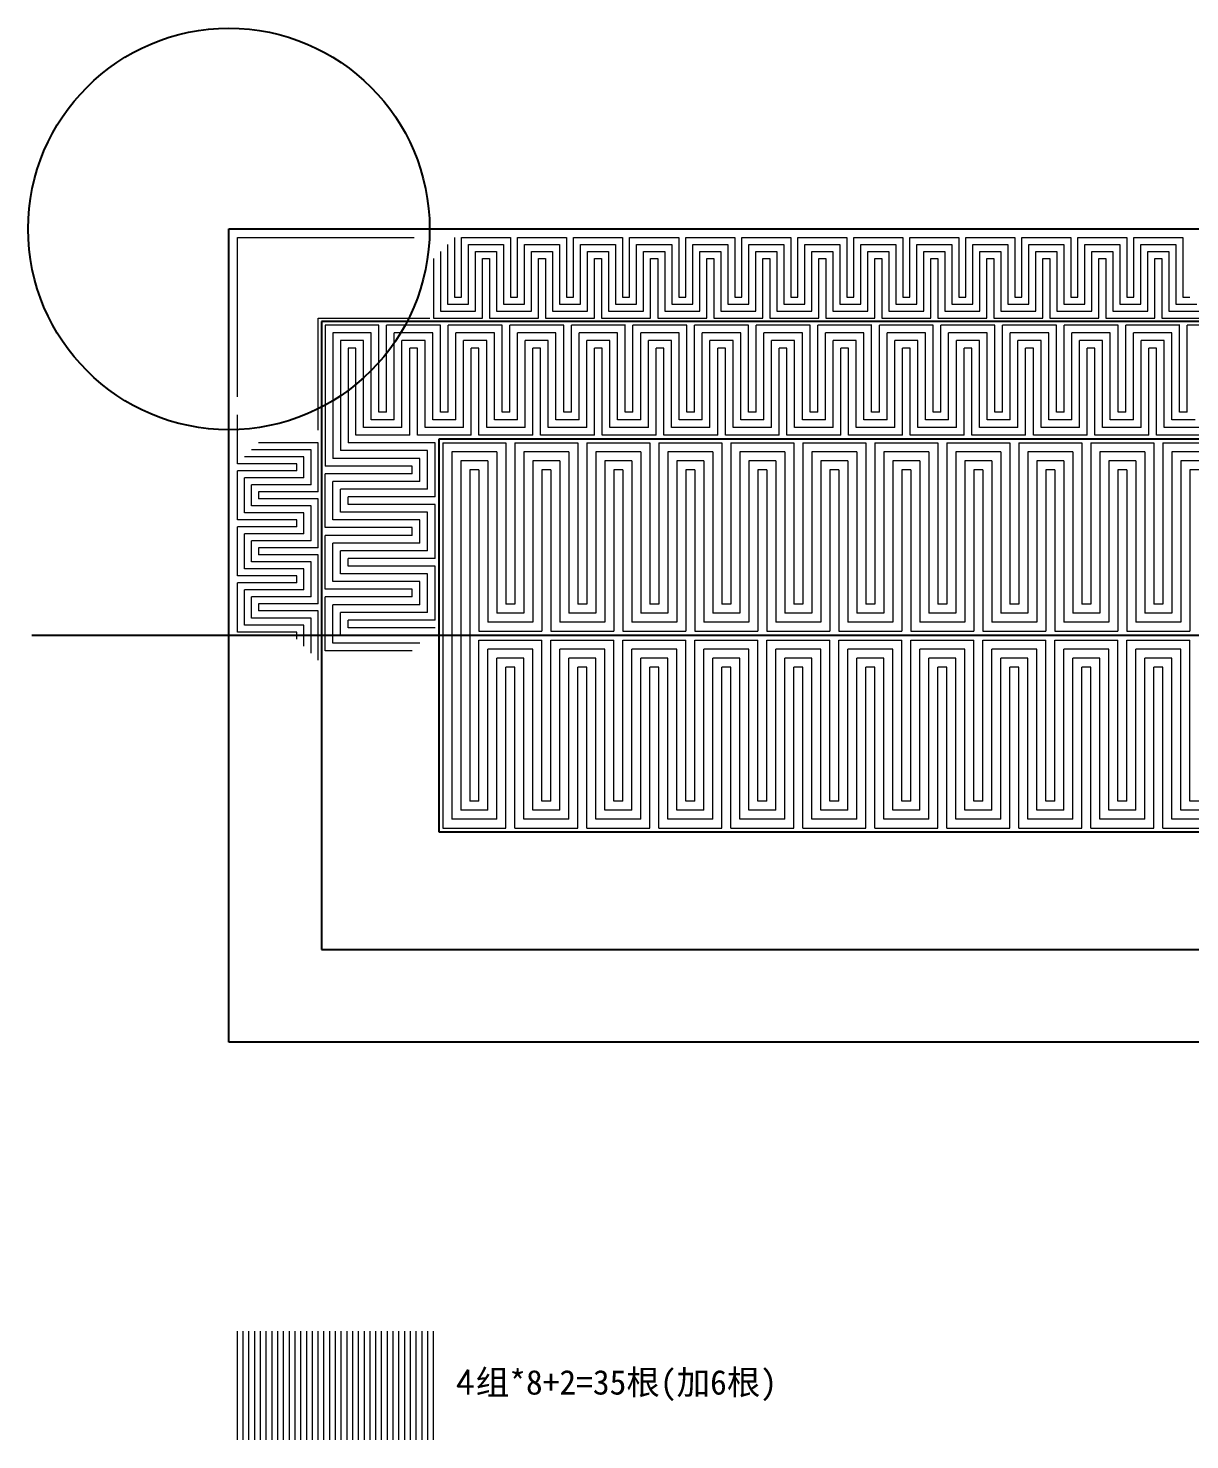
# Model space of a CAD drawing. Header units: millimetres. Extents: x -5937 to 68925, y -3068 to 5300.
# Drawn here: x 32835 to 33992, y 256 to 1662 of the extents above; entities that cross this region are included whole.
import ezdxf

# ---------------------------------------------------------------- set-up
doc = ezdxf.new("R2010")
doc.units = ezdxf.units.MM
doc.header["$LTSCALE"] = 7
doc.layers.add('xline', color=41, linetype='Continuous', plot=False)
doc.layers.add('参照', color=6, linetype='Continuous', lineweight=9)

msp = doc.modelspace()

# ---------------------------------------------------------------- linework, layer by layer
for p, q in [((33034.712, 1462.013), (34384.712, 1462.013)), ((33034.712, 652.013), (33034.712, 1462.013)), ((34292.456, 1369.757), (33126.967, 1369.757)), ((33126.967, 1369.757), (33126.967, 744.268)), ((34175.393, 1252.694), (33244.031, 1252.694)), ((33244.031, 1252.694), (33244.031, 861.332)), ((33244.031, 861.332), (34175.393, 861.332)), ((33126.967, 744.268), (34292.456, 744.268)), ((34384.712, 652.013), (33034.712, 652.013))]:
    msp.add_line(p, q)
at = {"color": 1}
msp.add_circle((33034.712, 1462.013), 200, dxfattribs=at)
at = {"layer": 'xline'}
msp.add_line((34681.968, 1057.013), (32838.237, 1057.013), dxfattribs=at)
at = {"layer": '参照', "color": 5}
for p, q in [((33043.212, 1294.676), (33043.212, 1453.513)), ((33043.212, 1453.513), (33219.215, 1453.513)), ((33123.478, 1373.247), (33235.077, 1373.247)), ((33123.478, 1261.582), (33123.478, 1373.247)), ((33043.212, 255.784), (33043.212, 363.967)), ((33048.959, 255.784), (33048.959, 363.967)), ((33054.707, 255.784), (33054.707, 363.967)), ((33060.454, 255.784), (33060.454, 363.967)), ((33066.202, 255.784), (33066.202, 363.967)), ((33071.949, 255.784), (33071.949, 363.967)), ((33077.697, 255.784), (33077.697, 363.967)), ((33083.444, 255.784), (33083.444, 363.967)), ((33089.191, 255.784), (33089.191, 363.967)), ((33094.939, 255.784), (33094.939, 363.967)), ((33100.686, 255.784), (33100.686, 363.967)), ((33106.434, 255.784), (33106.434, 363.967)), ((33112.181, 255.784), (33112.181, 363.967)), ((33117.929, 255.784), (33117.929, 363.967)), ((33123.676, 255.784), (33123.676, 363.967)), ((33129.424, 255.784), (33129.424, 363.967)), ((33135.171, 255.784), (33135.171, 363.967)), ((33140.919, 255.784), (33140.919, 363.967)), ((33146.666, 255.784), (33146.666, 363.967)), ((33152.414, 255.784), (33152.414, 363.967)), ((33158.161, 255.784), (33158.161, 363.967)), ((33163.908, 255.784), (33163.908, 363.967)), ((33169.656, 255.784), (33169.656, 363.967)), ((33175.403, 255.784), (33175.403, 363.967)), ((33181.151, 255.784), (33181.151, 363.967)), ((33186.898, 255.784), (33186.898, 363.967)), ((33192.646, 255.784), (33192.646, 363.967)), ((33198.393, 255.784), (33198.393, 363.967)), ((33204.141, 255.784), (33204.141, 363.967)), ((33209.888, 255.784), (33209.888, 363.967)), ((33215.636, 255.784), (33215.636, 363.967)), ((33221.383, 255.784), (33221.383, 363.967)), ((33227.13, 255.784), (33227.13, 363.967)), ((33232.878, 255.784), (33232.878, 363.967)), ((33238.625, 255.784), (33238.625, 363.967))]:
    msp.add_line(p, q, dxfattribs=at)
at = {"layer": '参照'}
for p, q in [((33259.563, 1453.513), (33259.563, 1394.184)), ((33266.542, 1394.184), (33266.542, 1453.513)), ((33266.542, 1453.513), (33315.395, 1453.513)), ((33315.395, 1453.513), (33315.395, 1394.184)), ((33322.374, 1394.184), (33322.374, 1453.513)), ((33322.374, 1453.513), (33371.228, 1453.513)), ((33371.228, 1453.513), (33371.228, 1394.184)), ((33378.207, 1394.184), (33378.207, 1453.513)), ((33378.207, 1453.513), (33427.06, 1453.513)), ((33427.06, 1453.513), (33427.06, 1394.184)), ((33434.039, 1394.184), (33434.039, 1453.513)), ((33434.039, 1453.513), (33482.892, 1453.513)), ((33482.892, 1453.513), (33482.892, 1394.184)), ((33489.871, 1394.184), (33489.871, 1453.513)), ((33489.871, 1453.513), (33538.725, 1453.513)), ((33538.725, 1453.513), (33538.725, 1394.184)), ((33545.704, 1394.184), (33545.704, 1453.513)), ((33545.704, 1453.513), (33594.557, 1453.513)), ((33594.557, 1453.513), (33594.557, 1394.184)), ((33601.536, 1394.184), (33601.536, 1453.513)), ((33601.536, 1453.513), (33650.39, 1453.513)), ((33650.39, 1453.513), (33650.39, 1394.184)), ((33657.369, 1394.184), (33657.369, 1453.513)), ((33657.369, 1453.513), (33706.222, 1453.513)), ((33706.222, 1453.513), (33706.222, 1394.184)), ((33713.201, 1394.184), (33713.201, 1453.513)), ((33713.201, 1453.513), (33762.055, 1453.513)), ((33762.055, 1453.513), (33762.055, 1394.184)), ((33769.034, 1394.184), (33769.034, 1453.513)), ((33769.034, 1453.513), (33817.887, 1453.513)), ((33817.887, 1453.513), (33817.887, 1394.184)), ((33824.866, 1394.184), (33824.866, 1453.513)), ((33824.866, 1453.513), (33873.72, 1453.513)), ((33873.72, 1453.513), (33873.72, 1394.184)), ((33880.699, 1394.184), (33880.699, 1453.513)), ((33880.699, 1453.513), (33929.552, 1453.513)), ((33929.552, 1453.513), (33929.552, 1394.184)), ((33936.531, 1394.184), (33936.531, 1453.513)), ((33936.531, 1453.513), (33985.385, 1453.513)), ((33985.385, 1453.513), (33985.385, 1394.184)), ((33245.604, 1439.555), (33245.604, 1380.226)), ((33252.584, 1446.534), (33252.584, 1387.205)), ((33273.521, 1387.205), (33273.521, 1446.534)), ((33273.521, 1446.534), (33308.416, 1446.534)), ((33280.5, 1380.226), (33280.5, 1439.555)), ((33280.5, 1439.555), (33301.437, 1439.555)), ((33301.437, 1439.555), (33301.437, 1380.226)), ((33308.416, 1446.534), (33308.416, 1387.205)), ((33329.353, 1387.205), (33329.353, 1446.534)), ((33329.353, 1446.534), (33364.248, 1446.534)), ((33336.332, 1380.226), (33336.332, 1439.555)), ((33336.332, 1439.555), (33357.269, 1439.555)), ((33357.269, 1439.555), (33357.269, 1380.226)), ((33364.248, 1446.534), (33364.248, 1387.205)), ((33385.186, 1387.205), (33385.186, 1446.534)), ((33385.186, 1446.534), (33420.081, 1446.534)), ((33392.165, 1380.226), (33392.165, 1439.555)), ((33392.165, 1439.555), (33413.102, 1439.555)), ((33413.102, 1439.555), (33413.102, 1380.226)), ((33420.081, 1446.534), (33420.081, 1387.205)), ((33441.018, 1387.205), (33441.018, 1446.534)), ((33441.018, 1446.534), (33475.913, 1446.534)), ((33447.997, 1380.226), (33447.997, 1439.555)), ((33447.997, 1439.555), (33468.934, 1439.555)), ((33468.934, 1439.555), (33468.934, 1380.226)), ((33475.913, 1446.534), (33475.913, 1387.205)), ((33496.851, 1387.205), (33496.851, 1446.534)), ((33496.851, 1446.534), (33531.746, 1446.534)), ((33503.83, 1380.226), (33503.83, 1439.555)), ((33503.83, 1439.555), (33524.767, 1439.555)), ((33524.767, 1439.555), (33524.767, 1380.226)), ((33531.746, 1446.534), (33531.746, 1387.205)), ((33552.683, 1387.205), (33552.683, 1446.534)), ((33552.683, 1446.534), (33587.578, 1446.534)), ((33559.662, 1380.226), (33559.662, 1439.555)), ((33559.662, 1439.555), (33580.599, 1439.555)), ((33580.599, 1439.555), (33580.599, 1380.226)), ((33587.578, 1446.534), (33587.578, 1387.205)), ((33608.515, 1387.205), (33608.515, 1446.534)), ((33608.515, 1446.534), (33643.411, 1446.534)), ((33615.495, 1380.226), (33615.495, 1439.555)), ((33615.495, 1439.555), (33636.432, 1439.555)), ((33636.432, 1439.555), (33636.432, 1380.226)), ((33643.411, 1446.534), (33643.411, 1387.205)), ((33664.348, 1387.205), (33664.348, 1446.534)), ((33664.348, 1446.534), (33699.243, 1446.534)), ((33671.327, 1380.226), (33671.327, 1439.555)), ((33671.327, 1439.555), (33692.264, 1439.555)), ((33692.264, 1439.555), (33692.264, 1380.226)), ((33699.243, 1446.534), (33699.243, 1387.205)), ((33720.18, 1387.205), (33720.18, 1446.534)), ((33720.18, 1446.534), (33755.076, 1446.534)), ((33727.159, 1380.226), (33727.159, 1439.555)), ((33727.159, 1439.555), (33748.097, 1439.555)), ((33748.097, 1439.555), (33748.097, 1380.226)), ((33755.076, 1446.534), (33755.076, 1387.205)), ((33776.013, 1387.205), (33776.013, 1446.534)), ((33776.013, 1446.534), (33810.908, 1446.534)), ((33782.992, 1380.226), (33782.992, 1439.555)), ((33782.992, 1439.555), (33803.929, 1439.555)), ((33803.929, 1439.555), (33803.929, 1380.226)), ((33810.908, 1446.534), (33810.908, 1387.205)), ((33831.845, 1387.205), (33831.845, 1446.534)), ((33831.845, 1446.534), (33866.741, 1446.534)), ((33838.824, 1380.226), (33838.824, 1439.555)), ((33838.824, 1439.555), (33859.762, 1439.555)), ((33859.762, 1439.555), (33859.762, 1380.226)), ((33866.741, 1446.534), (33866.741, 1387.205)), ((33887.678, 1387.205), (33887.678, 1446.534)), ((33887.678, 1446.534), (33922.573, 1446.534)), ((33894.657, 1380.226), (33894.657, 1439.555)), ((33894.657, 1439.555), (33915.594, 1439.555)), ((33915.594, 1439.555), (33915.594, 1380.226)), ((33922.573, 1446.534), (33922.573, 1387.205)), ((33943.51, 1387.205), (33943.51, 1446.534)), ((33943.51, 1446.534), (33978.406, 1446.534)), ((33950.489, 1380.226), (33950.489, 1439.555)), ((33950.489, 1439.555), (33971.426, 1439.555)), ((33971.426, 1439.555), (33971.426, 1380.226)), ((33978.406, 1446.534), (33978.406, 1387.205)), ((33238.625, 1432.576), (33238.625, 1373.247)), ((33287.479, 1373.247), (33287.479, 1432.576)), ((33287.479, 1432.576), (33294.458, 1432.576)), ((33294.458, 1432.576), (33294.458, 1373.247)), ((33343.311, 1373.247), (33343.311, 1432.576)), ((33343.311, 1432.576), (33350.29, 1432.576)), ((33350.29, 1432.576), (33350.29, 1373.247)), ((33399.144, 1373.247), (33399.144, 1432.576)), ((33399.144, 1432.576), (33406.123, 1432.576)), ((33406.123, 1432.576), (33406.123, 1373.247)), ((33454.976, 1373.247), (33454.976, 1432.576)), ((33454.976, 1432.576), (33461.955, 1432.576)), ((33461.955, 1432.576), (33461.955, 1373.247)), ((33510.809, 1373.247), (33510.809, 1432.576)), ((33510.809, 1432.576), (33517.788, 1432.576)), ((33517.788, 1432.576), (33517.788, 1373.247)), ((33566.641, 1373.247), (33566.641, 1432.576)), ((33566.641, 1432.576), (33573.62, 1432.576)), ((33573.62, 1432.576), (33573.62, 1373.247)), ((33622.474, 1373.247), (33622.474, 1432.576)), ((33622.474, 1432.576), (33629.453, 1432.576)), ((33629.453, 1432.576), (33629.453, 1373.247)), ((33678.306, 1373.247), (33678.306, 1432.576)), ((33678.306, 1432.576), (33685.285, 1432.576)), ((33685.285, 1432.576), (33685.285, 1373.247)), ((33734.139, 1373.247), (33734.139, 1432.576)), ((33734.139, 1432.576), (33741.118, 1432.576)), ((33741.118, 1432.576), (33741.118, 1373.247)), ((33789.971, 1373.247), (33789.971, 1432.576)), ((33789.971, 1432.576), (33796.95, 1432.576)), ((33796.95, 1432.576), (33796.95, 1373.247)), ((33845.803, 1373.247), (33845.803, 1432.576)), ((33845.803, 1432.576), (33852.782, 1432.576)), ((33852.782, 1432.576), (33852.782, 1373.247)), ((33901.636, 1373.247), (33901.636, 1432.576)), ((33901.636, 1432.576), (33908.615, 1432.576)), ((33908.615, 1432.576), (33908.615, 1373.247)), ((33957.468, 1373.247), (33957.468, 1432.576)), ((33957.468, 1432.576), (33964.447, 1432.576)), ((33964.447, 1432.576), (33964.447, 1373.247)), ((33259.563, 1394.184), (33266.542, 1394.184)), ((33315.395, 1394.184), (33322.374, 1394.184)), ((33371.228, 1394.184), (33378.207, 1394.184)), ((33427.06, 1394.184), (33434.039, 1394.184)), ((33482.892, 1394.184), (33489.871, 1394.184)), ((33538.725, 1394.184), (33545.704, 1394.184)), ((33594.557, 1394.184), (33601.536, 1394.184)), ((33650.39, 1394.184), (33657.369, 1394.184)), ((33706.222, 1394.184), (33713.201, 1394.184)), ((33762.055, 1394.184), (33769.034, 1394.184)), ((33817.887, 1394.184), (33824.866, 1394.184)), ((33873.72, 1394.184), (33880.699, 1394.184)), ((33929.552, 1394.184), (33936.531, 1394.184)), ((33985.385, 1394.184), (33992.364, 1394.184)), ((33245.604, 1380.226), (33280.5, 1380.226)), ((33252.584, 1387.205), (33273.521, 1387.205)), ((33301.437, 1380.226), (33336.332, 1380.226)), ((33308.416, 1387.205), (33329.353, 1387.205)), ((33357.269, 1380.226), (33392.165, 1380.226)), ((33364.248, 1387.205), (33385.186, 1387.205)), ((33413.102, 1380.226), (33447.997, 1380.226)), ((33420.081, 1387.205), (33441.018, 1387.205)), ((33468.934, 1380.226), (33503.83, 1380.226)), ((33475.913, 1387.205), (33496.851, 1387.205)), ((33524.767, 1380.226), (33559.662, 1380.226)), ((33531.746, 1387.205), (33552.683, 1387.205)), ((33580.599, 1380.226), (33615.495, 1380.226)), ((33587.578, 1387.205), (33608.515, 1387.205)), ((33636.432, 1380.226), (33671.327, 1380.226)), ((33643.411, 1387.205), (33664.348, 1387.205)), ((33692.264, 1380.226), (33727.159, 1380.226)), ((33699.243, 1387.205), (33720.18, 1387.205)), ((33748.097, 1380.226), (33782.992, 1380.226)), ((33755.076, 1387.205), (33776.013, 1387.205)), ((33803.929, 1380.226), (33838.824, 1380.226)), ((33810.908, 1387.205), (33831.845, 1387.205)), ((33859.762, 1380.226), (33894.657, 1380.226)), ((33866.741, 1387.205), (33887.678, 1387.205)), ((33915.594, 1380.226), (33950.489, 1380.226)), ((33922.573, 1387.205), (33943.51, 1387.205)), ((33971.426, 1380.226), (34006.322, 1380.226)), ((33978.406, 1387.205), (33999.343, 1387.205)), ((33184.163, 1366.268), (33130.457, 1366.268)), ((33130.457, 1366.268), (33130.457, 1225.841)), ((33184.163, 1279.547), (33184.163, 1366.268)), ((33191.835, 1279.547), (33191.835, 1366.268)), ((33245.604, 1366.268), (33191.835, 1366.268)), ((33238.625, 1373.247), (33287.479, 1373.247)), ((33245.541, 1279.547), (33245.541, 1366.268)), ((33306.982, 1366.268), (33253.213, 1366.268)), ((33253.213, 1279.547), (33253.213, 1366.268)), ((33294.458, 1373.247), (33343.311, 1373.247)), ((33306.919, 1279.547), (33306.919, 1366.268)), ((33368.36, 1366.268), (33314.591, 1366.268)), ((33314.591, 1279.547), (33314.591, 1366.268)), ((33350.29, 1373.247), (33399.144, 1373.247)), ((33368.297, 1279.547), (33368.297, 1366.268)), ((33429.738, 1366.268), (33375.969, 1366.268)), ((33375.969, 1279.547), (33375.969, 1366.268)), ((33406.123, 1373.247), (33454.976, 1373.247)), ((33429.675, 1279.547), (33429.675, 1366.268)), ((33491.116, 1366.268), (33437.347, 1366.268)), ((33437.347, 1279.547), (33437.347, 1366.268)), ((33461.955, 1373.247), (33510.809, 1373.247)), ((33491.053, 1279.547), (33491.053, 1366.268)), ((33552.494, 1366.268), (33498.725, 1366.268)), ((33498.725, 1279.547), (33498.725, 1366.268)), ((33517.788, 1373.247), (33566.641, 1373.247)), ((33552.431, 1279.547), (33552.431, 1366.268)), ((33613.872, 1366.268), (33560.103, 1366.268)), ((33560.103, 1279.547), (33560.103, 1366.268)), ((33573.62, 1373.247), (33622.474, 1373.247)), ((33613.809, 1279.547), (33613.809, 1366.268)), ((33675.25, 1366.268), (33621.481, 1366.268)), ((33621.481, 1279.547), (33621.481, 1366.268)), ((33629.453, 1373.247), (33678.306, 1373.247)), ((33675.187, 1279.547), (33675.187, 1366.268)), ((33736.628, 1366.268), (33682.859, 1366.268)), ((33682.859, 1279.547), (33682.859, 1366.268)), ((33685.285, 1373.247), (33734.139, 1373.247)), ((33736.565, 1279.547), (33736.565, 1366.268)), ((33741.118, 1373.247), (33789.971, 1373.247)), ((33798.006, 1366.268), (33744.237, 1366.268)), ((33744.237, 1279.547), (33744.237, 1366.268)), ((33796.95, 1373.247), (33845.803, 1373.247)), ((33797.943, 1279.547), (33797.943, 1366.268)), ((33859.384, 1366.268), (33805.615, 1366.268)), ((33805.615, 1279.547), (33805.615, 1366.268)), ((33852.782, 1373.247), (33901.636, 1373.247)), ((33859.321, 1279.547), (33859.321, 1366.268)), ((33920.762, 1366.268), (33866.993, 1366.268)), ((33866.993, 1279.547), (33866.993, 1366.268)), ((33908.615, 1373.247), (33957.468, 1373.247)), ((33920.699, 1279.547), (33920.699, 1366.268)), ((33982.14, 1366.268), (33928.371, 1366.268)), ((33928.371, 1279.547), (33928.371, 1366.268)), ((33964.447, 1373.247), (34013.301, 1373.247)), ((33982.077, 1279.547), (33982.077, 1366.268)), ((34043.518, 1366.268), (33989.749, 1366.268)), ((33989.749, 1279.547), (33989.749, 1366.268)), ((33176.49, 1358.595), (33138.129, 1358.595)), ((33138.129, 1358.595), (33138.129, 1233.513)), ((33168.818, 1350.923), (33145.801, 1350.923)), ((33145.801, 1350.923), (33145.801, 1241.186)), ((33168.818, 1264.202), (33168.818, 1350.923)), ((33176.49, 1271.875), (33176.49, 1358.595)), ((33199.507, 1271.875), (33199.507, 1358.595)), ((33237.868, 1358.595), (33199.507, 1358.595)), ((33207.179, 1264.202), (33207.179, 1350.923)), ((33230.196, 1350.923), (33207.179, 1350.923)), ((33230.196, 1264.202), (33230.196, 1350.923)), ((33237.868, 1271.875), (33237.868, 1358.595)), ((33299.246, 1358.595), (33260.885, 1358.595)), ((33260.885, 1271.875), (33260.885, 1358.595)), ((33291.574, 1350.923), (33268.557, 1350.923)), ((33268.557, 1264.202), (33268.557, 1350.923)), ((33291.574, 1264.202), (33291.574, 1350.923)), ((33299.246, 1271.875), (33299.246, 1358.595)), ((33360.624, 1358.595), (33322.263, 1358.595)), ((33322.263, 1271.875), (33322.263, 1358.595)), ((33352.952, 1350.923), (33329.935, 1350.923)), ((33329.935, 1264.202), (33329.935, 1350.923)), ((33352.952, 1264.202), (33352.952, 1350.923)), ((33360.624, 1271.875), (33360.624, 1358.595)), ((33422.002, 1358.595), (33383.641, 1358.595)), ((33383.641, 1271.875), (33383.641, 1358.595)), ((33414.33, 1350.923), (33391.313, 1350.923)), ((33391.313, 1264.202), (33391.313, 1350.923)), ((33414.33, 1264.202), (33414.33, 1350.923)), ((33422.002, 1271.875), (33422.002, 1358.595)), ((33483.38, 1358.595), (33445.019, 1358.595)), ((33445.019, 1271.875), (33445.019, 1358.595)), ((33475.708, 1350.923), (33452.691, 1350.923)), ((33452.691, 1264.202), (33452.691, 1350.923)), ((33475.708, 1264.202), (33475.708, 1350.923)), ((33483.38, 1271.875), (33483.38, 1358.595)), ((33544.758, 1358.595), (33506.397, 1358.595)), ((33506.397, 1271.875), (33506.397, 1358.595)), ((33537.086, 1350.923), (33514.069, 1350.923)), ((33514.069, 1264.202), (33514.069, 1350.923)), ((33537.086, 1264.202), (33537.086, 1350.923)), ((33544.758, 1271.875), (33544.758, 1358.595)), ((33606.136, 1358.595), (33567.775, 1358.595)), ((33567.775, 1271.875), (33567.775, 1358.595)), ((33598.464, 1350.923), (33575.447, 1350.923)), ((33575.447, 1264.202), (33575.447, 1350.923)), ((33598.464, 1264.202), (33598.464, 1350.923)), ((33606.136, 1271.875), (33606.136, 1358.595)), ((33667.514, 1358.595), (33629.153, 1358.595)), ((33629.153, 1271.875), (33629.153, 1358.595)), ((33659.842, 1350.923), (33636.825, 1350.923)), ((33636.825, 1264.202), (33636.825, 1350.923)), ((33659.842, 1264.202), (33659.842, 1350.923)), ((33667.514, 1271.875), (33667.514, 1358.595)), ((33728.892, 1358.595), (33690.531, 1358.595)), ((33690.531, 1271.875), (33690.531, 1358.595)), ((33721.22, 1350.923), (33698.203, 1350.923)), ((33698.203, 1264.202), (33698.203, 1350.923)), ((33721.22, 1264.202), (33721.22, 1350.923)), ((33728.892, 1271.875), (33728.892, 1358.595)), ((33790.27, 1358.595), (33751.909, 1358.595)), ((33751.909, 1271.875), (33751.909, 1358.595)), ((33782.598, 1350.923), (33759.581, 1350.923)), ((33759.581, 1264.202), (33759.581, 1350.923)), ((33782.598, 1264.202), (33782.598, 1350.923)), ((33790.27, 1271.875), (33790.27, 1358.595)), ((33851.648, 1358.595), (33813.287, 1358.595)), ((33813.287, 1271.875), (33813.287, 1358.595)), ((33843.976, 1350.923), (33820.959, 1350.923)), ((33820.959, 1264.202), (33820.959, 1350.923)), ((33843.976, 1264.202), (33843.976, 1350.923)), ((33851.648, 1271.875), (33851.648, 1358.595)), ((33913.026, 1358.595), (33874.665, 1358.595)), ((33874.665, 1271.875), (33874.665, 1358.595)), ((33905.354, 1350.923), (33882.337, 1350.923)), ((33882.337, 1264.202), (33882.337, 1350.923)), ((33905.354, 1264.202), (33905.354, 1350.923)), ((33913.026, 1271.875), (33913.026, 1358.595)), ((33974.404, 1358.595), (33936.043, 1358.595)), ((33936.043, 1271.875), (33936.043, 1358.595)), ((33966.732, 1350.923), (33943.715, 1350.923)), ((33943.715, 1264.202), (33943.715, 1350.923)), ((33966.732, 1264.202), (33966.732, 1350.923)), ((33974.404, 1271.875), (33974.404, 1358.595)), ((33161.146, 1343.251), (33153.474, 1343.251)), ((33153.474, 1343.251), (33153.474, 1248.858)), ((33161.146, 1256.53), (33161.146, 1343.251)), ((33168.835, 1343.251), (33168.818, 1343.251)), ((33214.852, 1256.53), (33214.852, 1343.251)), ((33222.524, 1343.251), (33214.852, 1343.251)), ((33222.524, 1256.53), (33222.524, 1343.251)), ((33283.902, 1343.251), (33276.23, 1343.251)), ((33276.23, 1256.53), (33276.23, 1343.251)), ((33283.902, 1256.53), (33283.902, 1343.251)), ((33345.28, 1343.251), (33337.608, 1343.251)), ((33337.608, 1256.53), (33337.608, 1343.251)), ((33345.28, 1256.53), (33345.28, 1343.251)), ((33406.658, 1343.251), (33398.986, 1343.251)), ((33398.986, 1256.53), (33398.986, 1343.251)), ((33406.658, 1256.53), (33406.658, 1343.251)), ((33468.036, 1343.251), (33460.364, 1343.251)), ((33460.364, 1256.53), (33460.364, 1343.251)), ((33468.036, 1256.53), (33468.036, 1343.251)), ((33529.414, 1343.251), (33521.742, 1343.251)), ((33521.742, 1256.53), (33521.742, 1343.251)), ((33529.414, 1256.53), (33529.414, 1343.251)), ((33590.792, 1343.251), (33583.12, 1343.251)), ((33583.12, 1256.53), (33583.12, 1343.251)), ((33590.792, 1256.53), (33590.792, 1343.251)), ((33652.17, 1343.251), (33644.498, 1343.251)), ((33644.498, 1256.53), (33644.498, 1343.251)), ((33652.17, 1256.53), (33652.17, 1343.251)), ((33713.548, 1343.251), (33705.876, 1343.251)), ((33705.876, 1256.53), (33705.876, 1343.251)), ((33713.548, 1256.53), (33713.548, 1343.251)), ((33774.926, 1343.251), (33767.254, 1343.251)), ((33767.254, 1256.53), (33767.254, 1343.251)), ((33774.926, 1256.53), (33774.926, 1343.251)), ((33836.304, 1343.251), (33828.632, 1343.251)), ((33828.632, 1256.53), (33828.632, 1343.251)), ((33836.304, 1256.53), (33836.304, 1343.251)), ((33897.682, 1343.251), (33890.01, 1343.251)), ((33890.01, 1256.53), (33890.01, 1343.251)), ((33897.682, 1256.53), (33897.682, 1343.251)), ((33959.06, 1343.251), (33951.388, 1343.251)), ((33951.388, 1256.53), (33951.388, 1343.251)), ((33959.06, 1256.53), (33959.06, 1343.251)), ((33168.835, 1335.579), (33168.818, 1335.579)), ((33168.835, 1327.906), (33168.818, 1327.906)), ((33168.835, 1320.234), (33168.818, 1320.234)), ((33168.835, 1312.562), (33168.818, 1312.562)), ((33168.835, 1304.89), (33168.818, 1304.89)), ((33043.212, 1228), (33043.212, 1276.853)), ((33199.507, 1271.875), (33176.49, 1271.875)), ((33191.835, 1279.547), (33184.163, 1279.547)), ((33260.885, 1271.875), (33237.868, 1271.875)), ((33253.213, 1279.547), (33245.541, 1279.547)), ((33322.263, 1271.875), (33299.246, 1271.875)), ((33314.591, 1279.547), (33306.919, 1279.547)), ((33383.641, 1271.875), (33360.624, 1271.875)), ((33375.969, 1279.547), (33368.297, 1279.547)), ((33445.019, 1271.875), (33422.002, 1271.875)), ((33437.347, 1279.547), (33429.675, 1279.547)), ((33506.397, 1271.875), (33483.38, 1271.875)), ((33498.725, 1279.547), (33491.053, 1279.547)), ((33567.775, 1271.875), (33544.758, 1271.875)), ((33560.103, 1279.547), (33552.431, 1279.547)), ((33629.153, 1271.875), (33606.136, 1271.875)), ((33621.481, 1279.547), (33613.809, 1279.547)), ((33690.531, 1271.875), (33667.514, 1271.875)), ((33682.859, 1279.547), (33675.187, 1279.547)), ((33751.909, 1271.875), (33728.892, 1271.875)), ((33744.237, 1279.547), (33736.565, 1279.547)), ((33813.287, 1271.875), (33790.27, 1271.875)), ((33805.615, 1279.547), (33797.943, 1279.547)), ((33874.665, 1271.875), (33851.648, 1271.875)), ((33866.993, 1279.547), (33859.321, 1279.547)), ((33936.043, 1271.875), (33913.026, 1271.875)), ((33928.371, 1279.547), (33920.699, 1279.547)), ((33997.421, 1271.875), (33974.404, 1271.875)), ((33989.749, 1279.547), (33982.077, 1279.547)), ((33214.852, 1256.53), (33161.146, 1256.53)), ((33207.179, 1264.202), (33168.818, 1264.202)), ((33276.23, 1256.53), (33222.524, 1256.53)), ((33268.557, 1264.202), (33230.196, 1264.202)), ((33337.608, 1256.53), (33283.902, 1256.53)), ((33329.935, 1264.202), (33291.574, 1264.202)), ((33398.986, 1256.53), (33345.28, 1256.53)), ((33391.313, 1264.202), (33352.952, 1264.202)), ((33460.364, 1256.53), (33406.658, 1256.53)), ((33452.691, 1264.202), (33414.33, 1264.202)), ((33521.742, 1256.53), (33468.036, 1256.53)), ((33514.069, 1264.202), (33475.708, 1264.202)), ((33583.12, 1256.53), (33529.414, 1256.53)), ((33575.447, 1264.202), (33537.086, 1264.202)), ((33644.498, 1256.53), (33590.792, 1256.53)), ((33636.825, 1264.202), (33598.464, 1264.202)), ((33705.876, 1256.53), (33652.17, 1256.53)), ((33698.203, 1264.202), (33659.842, 1264.202)), ((33767.254, 1256.53), (33713.548, 1256.53)), ((33759.581, 1264.202), (33721.22, 1264.202)), ((33828.632, 1256.53), (33774.926, 1256.53)), ((33820.959, 1264.202), (33782.598, 1264.202)), ((33890.01, 1256.53), (33836.304, 1256.53)), ((33882.337, 1264.202), (33843.976, 1264.202)), ((33951.388, 1256.53), (33897.682, 1256.53)), ((33943.715, 1264.202), (33905.354, 1264.202)), ((34012.766, 1256.53), (33959.06, 1256.53)), ((34005.093, 1264.202), (33966.732, 1264.202)), ((33116.499, 1241.958), (33057.17, 1241.958)), ((33123.478, 1248.937), (33064.149, 1248.937)), ((33116.499, 1207.063), (33116.499, 1241.958)), ((33123.478, 1200.083), (33123.478, 1248.937)), ((33232.522, 1241.186), (33145.801, 1241.186)), ((33240.195, 1248.858), (33153.474, 1248.858)), ((33232.522, 1202.824), (33232.522, 1241.186)), ((33240.195, 1195.152), (33240.195, 1248.858)), ((33247.867, 1248.858), (33247.867, 865.168)), ((33247.867, 1248.858), (33310.642, 1248.858)), ((33256.835, 1239.89), (33256.835, 874.136)), ((33301.674, 1239.89), (33256.835, 1239.89)), ((33301.674, 1239.89), (33301.674, 1079.432)), ((33310.642, 1248.858), (33310.642, 1088.4)), ((33319.61, 1248.858), (33319.61, 1088.4)), ((33319.61, 1248.858), (33382.385, 1248.858)), ((33328.578, 1239.89), (33328.578, 1079.432)), ((33373.417, 1239.89), (33328.578, 1239.89)), ((33373.417, 1239.89), (33373.417, 1079.432)), ((33382.385, 1248.858), (33382.385, 1088.4)), ((33391.353, 1248.858), (33391.353, 1088.4)), ((33391.353, 1248.858), (33454.128, 1248.858)), ((33400.32, 1239.89), (33400.32, 1079.432)), ((33445.16, 1239.89), (33400.32, 1239.89)), ((33445.16, 1239.89), (33445.16, 1079.432)), ((33454.128, 1248.858), (33454.128, 1088.4)), ((33463.096, 1248.858), (33463.096, 1088.4)), ((33463.096, 1248.858), (33525.871, 1248.858)), ((33516.903, 1239.89), (33472.063, 1239.89)), ((33472.063, 1239.89), (33472.063, 1079.432)), ((33516.903, 1239.89), (33516.903, 1079.432)), ((33525.871, 1248.858), (33525.871, 1088.4)), ((33534.838, 1248.858), (33534.838, 1088.4)), ((33534.838, 1248.858), (33597.614, 1248.858)), ((33543.806, 1239.89), (33543.806, 1079.432)), ((33588.646, 1239.89), (33543.806, 1239.89)), ((33588.646, 1239.89), (33588.646, 1079.432)), ((33597.614, 1248.858), (33597.614, 1088.4)), ((33606.581, 1248.858), (33606.581, 1088.4)), ((33606.581, 1248.858), (33669.356, 1248.858)), ((33660.389, 1239.89), (33615.549, 1239.89)), ((33615.549, 1239.89), (33615.549, 1079.432)), ((33660.389, 1239.89), (33660.389, 1079.432)), ((33669.356, 1248.858), (33669.356, 1088.4)), ((33678.324, 1248.858), (33678.324, 1088.4)), ((33678.324, 1248.858), (33741.099, 1248.858)), ((33687.292, 1239.89), (33687.292, 1079.432)), ((33732.131, 1239.89), (33687.292, 1239.89)), ((33732.131, 1239.89), (33732.131, 1079.432)), ((33741.099, 1248.858), (33741.099, 1088.4)), ((33750.067, 1248.858), (33750.067, 1088.4)), ((33750.067, 1248.858), (33812.842, 1248.858)), ((33803.874, 1239.89), (33759.035, 1239.89)), ((33759.035, 1239.89), (33759.035, 1079.432)), ((33803.874, 1239.89), (33803.874, 1079.432)), ((33812.842, 1248.858), (33812.842, 1088.4)), ((33821.81, 1248.858), (33821.81, 1088.4)), ((33821.81, 1248.858), (33884.585, 1248.858)), ((33830.778, 1239.89), (33830.778, 1079.432)), ((33875.617, 1239.89), (33830.778, 1239.89)), ((33875.617, 1239.89), (33875.617, 1079.432)), ((33884.585, 1248.858), (33884.585, 1088.4)), ((33893.553, 1248.858), (33893.553, 1088.4)), ((33893.553, 1248.858), (33956.328, 1248.858)), ((33947.36, 1239.89), (33902.521, 1239.89)), ((33902.521, 1239.89), (33902.521, 1079.432)), ((33947.36, 1239.89), (33947.36, 1079.432)), ((33956.328, 1248.858), (33956.328, 1088.4)), ((33965.296, 1248.858), (33965.296, 1088.4)), ((33965.296, 1248.858), (34028.071, 1248.858)), ((33974.264, 1239.89), (33974.264, 1079.432)), ((34019.103, 1239.89), (33974.264, 1239.89)), ((33102.541, 1228), (33043.212, 1228)), ((33109.52, 1234.979), (33050.191, 1234.979)), ((33102.541, 1221.021), (33102.541, 1228)), ((33109.52, 1214.042), (33109.52, 1234.979)), ((33217.178, 1225.841), (33130.457, 1225.841)), ((33224.85, 1233.513), (33138.129, 1233.513)), ((33217.178, 1218.169), (33217.178, 1225.841)), ((33224.85, 1210.497), (33224.85, 1233.513)), ((33265.803, 1230.922), (33265.803, 883.104)), ((33292.706, 1230.922), (33265.803, 1230.922)), ((33292.706, 1230.922), (33292.706, 1070.465)), ((33337.545, 1230.922), (33337.545, 1070.465)), ((33364.449, 1230.922), (33337.545, 1230.922)), ((33364.449, 1230.922), (33364.449, 1070.465)), ((33409.288, 1230.922), (33409.288, 1070.465)), ((33436.192, 1230.922), (33409.288, 1230.922)), ((33436.192, 1230.922), (33436.192, 1070.465)), ((33507.935, 1230.922), (33481.031, 1230.922)), ((33481.031, 1230.922), (33481.031, 1070.465)), ((33507.935, 1230.922), (33507.935, 1070.465)), ((33552.774, 1230.922), (33552.774, 1070.465)), ((33579.678, 1230.922), (33552.774, 1230.922)), ((33579.678, 1230.922), (33579.678, 1070.465)), ((33651.421, 1230.922), (33624.517, 1230.922)), ((33624.517, 1230.922), (33624.517, 1070.465)), ((33651.421, 1230.922), (33651.421, 1070.465)), ((33696.26, 1230.922), (33696.26, 1070.465)), ((33723.164, 1230.922), (33696.26, 1230.922)), ((33723.164, 1230.922), (33723.164, 1070.465)), ((33794.907, 1230.922), (33768.003, 1230.922)), ((33768.003, 1230.922), (33768.003, 1070.465)), ((33794.907, 1230.922), (33794.907, 1070.465)), ((33839.746, 1230.922), (33839.746, 1070.465)), ((33866.649, 1230.922), (33839.746, 1230.922)), ((33866.649, 1230.922), (33866.649, 1070.465)), ((33938.392, 1230.922), (33911.489, 1230.922)), ((33911.489, 1230.922), (33911.489, 1070.465)), ((33938.392, 1230.922), (33938.392, 1070.465)), ((33983.232, 1230.922), (33983.232, 1070.465)), ((34010.135, 1230.922), (33983.232, 1230.922)), ((33043.212, 1172.167), (33043.212, 1221.021)), ((33102.541, 1221.021), (33043.212, 1221.021)), ((33050.191, 1179.146), (33050.191, 1214.042)), ((33109.52, 1214.042), (33050.191, 1214.042)), ((33217.178, 1218.169), (33130.457, 1218.169)), ((33130.457, 1164.463), (33130.457, 1218.169)), ((33224.85, 1210.497), (33138.129, 1210.497)), ((33138.129, 1172.135), (33138.129, 1210.497)), ((33274.77, 1221.954), (33274.77, 892.071)), ((33283.738, 1221.954), (33274.77, 1221.954)), ((33283.738, 1221.954), (33283.738, 1061.497)), ((33346.513, 1221.954), (33346.513, 1061.497)), ((33355.481, 1221.954), (33346.513, 1221.954)), ((33355.481, 1221.954), (33355.481, 1061.497)), ((33418.256, 1221.954), (33418.256, 1061.497)), ((33427.224, 1221.954), (33418.256, 1221.954)), ((33427.224, 1221.954), (33427.224, 1061.497)), ((33498.967, 1221.954), (33489.999, 1221.954)), ((33489.999, 1221.954), (33489.999, 1061.497)), ((33498.967, 1221.954), (33498.967, 1061.497)), ((33561.742, 1221.954), (33561.742, 1061.497)), ((33570.71, 1221.954), (33561.742, 1221.954)), ((33570.71, 1221.954), (33570.71, 1061.497)), ((33642.453, 1221.954), (33633.485, 1221.954)), ((33633.485, 1221.954), (33633.485, 1061.497)), ((33642.453, 1221.954), (33642.453, 1061.497)), ((33705.228, 1221.954), (33705.228, 1061.497)), ((33714.196, 1221.954), (33705.228, 1221.954)), ((33714.196, 1221.954), (33714.196, 1061.497)), ((33785.939, 1221.954), (33776.971, 1221.954)), ((33776.971, 1221.954), (33776.971, 1061.497)), ((33785.939, 1221.954), (33785.939, 1061.497)), ((33848.714, 1221.954), (33848.714, 1061.497)), ((33857.682, 1221.954), (33848.714, 1221.954)), ((33857.682, 1221.954), (33857.682, 1061.497)), ((33929.424, 1221.954), (33920.457, 1221.954)), ((33920.457, 1221.954), (33920.457, 1061.497)), ((33929.424, 1221.954), (33929.424, 1061.497)), ((33992.2, 1221.954), (33992.2, 1061.497)), ((34001.167, 1221.954), (33992.2, 1221.954)), ((33057.17, 1186.125), (33057.17, 1207.063)), ((33116.499, 1207.063), (33057.17, 1207.063)), ((33064.149, 1200.083), (33064.149, 1193.104)), ((33123.478, 1200.083), (33064.149, 1200.083)), ((33232.522, 1202.824), (33145.801, 1202.824)), ((33145.801, 1179.808), (33145.801, 1202.824)), ((33116.499, 1186.125), (33057.17, 1186.125)), ((33123.478, 1193.104), (33064.149, 1193.104)), ((33116.499, 1151.23), (33116.499, 1186.125)), ((33123.478, 1144.251), (33123.478, 1193.104)), ((33240.195, 1195.152), (33153.474, 1195.152)), ((33153.474, 1187.48), (33153.474, 1195.152)), ((33240.195, 1187.48), (33153.474, 1187.48)), ((33240.195, 1133.774), (33240.195, 1187.48)), ((33102.541, 1172.167), (33043.212, 1172.167)), ((33109.52, 1179.146), (33050.191, 1179.146)), ((33102.541, 1165.188), (33102.541, 1172.167)), ((33109.52, 1158.209), (33109.52, 1179.146)), ((33224.85, 1172.135), (33138.129, 1172.135)), ((33232.522, 1179.808), (33145.801, 1179.808)), ((33224.85, 1149.119), (33224.85, 1172.135)), ((33232.522, 1141.446), (33232.522, 1179.808)), ((33043.212, 1116.335), (33043.212, 1165.188)), ((33102.541, 1165.188), (33043.212, 1165.188)), ((33050.191, 1123.314), (33050.191, 1158.209)), ((33109.52, 1158.209), (33050.191, 1158.209)), ((33217.178, 1164.463), (33130.457, 1164.463)), ((33130.457, 1103.085), (33130.457, 1156.791)), ((33217.178, 1156.791), (33130.457, 1156.791)), ((33217.178, 1156.791), (33217.178, 1164.463)), ((33057.17, 1130.293), (33057.17, 1151.23)), ((33116.499, 1151.23), (33057.17, 1151.23)), ((33064.149, 1144.251), (33064.149, 1137.272)), ((33123.478, 1144.251), (33064.149, 1144.251)), ((33138.129, 1110.757), (33138.129, 1149.119)), ((33224.85, 1149.119), (33138.129, 1149.119)), ((33145.801, 1118.43), (33145.801, 1141.446)), ((33232.522, 1141.446), (33145.801, 1141.446)), ((33116.499, 1130.293), (33057.17, 1130.293)), ((33123.478, 1137.272), (33064.149, 1137.272)), ((33116.499, 1095.398), (33116.499, 1130.293)), ((33123.478, 1088.419), (33123.478, 1137.272)), ((33153.474, 1126.102), (33153.474, 1133.774)), ((33240.195, 1133.774), (33153.474, 1133.774)), ((33240.195, 1126.102), (33153.474, 1126.102)), ((33240.195, 1072.396), (33240.195, 1126.102)), ((33102.541, 1116.335), (33043.212, 1116.335)), ((33109.52, 1123.314), (33050.191, 1123.314)), ((33102.541, 1109.356), (33102.541, 1116.335)), ((33109.52, 1102.377), (33109.52, 1123.314)), ((33232.522, 1118.43), (33145.801, 1118.43)), ((33232.522, 1080.068), (33232.522, 1118.43)), ((33043.212, 1060.502), (33043.212, 1109.356)), ((33102.541, 1109.356), (33043.212, 1109.356)), ((33050.191, 1067.481), (33050.191, 1102.377)), ((33109.52, 1102.377), (33050.191, 1102.377)), ((33217.178, 1103.085), (33130.457, 1103.085)), ((33224.85, 1110.757), (33138.129, 1110.757)), ((33217.178, 1095.413), (33217.178, 1103.085)), ((33224.85, 1087.741), (33224.85, 1110.757)), ((33057.17, 1074.46), (33057.17, 1095.398)), ((33116.499, 1095.398), (33057.17, 1095.398)), ((33064.149, 1088.419), (33064.149, 1081.439)), ((33123.478, 1088.419), (33064.149, 1088.419)), ((33130.457, 1041.707), (33130.457, 1095.413)), ((33217.178, 1095.413), (33130.457, 1095.413)), ((33138.129, 1049.379), (33138.129, 1087.741)), ((33224.85, 1087.741), (33138.129, 1087.741)), ((33319.61, 1088.4), (33310.642, 1088.4)), ((33391.353, 1088.4), (33382.385, 1088.4)), ((33463.096, 1088.4), (33454.128, 1088.4)), ((33534.838, 1088.4), (33525.871, 1088.4)), ((33606.581, 1088.4), (33597.614, 1088.4)), ((33678.324, 1088.4), (33669.356, 1088.4)), ((33750.067, 1088.4), (33741.099, 1088.4)), ((33821.81, 1088.4), (33812.842, 1088.4)), ((33893.553, 1088.4), (33884.585, 1088.4)), ((33965.296, 1088.4), (33956.328, 1088.4)), ((33116.499, 1074.46), (33057.17, 1074.46)), ((33123.478, 1081.439), (33064.149, 1081.439)), ((33116.499, 1039.565), (33116.499, 1074.46)), ((33123.478, 1032.586), (33123.478, 1081.439)), ((33145.801, 1057.052), (33145.801, 1080.068)), ((33232.522, 1080.068), (33145.801, 1080.068)), ((33153.474, 1064.724), (33153.474, 1072.396)), ((33240.195, 1072.396), (33153.474, 1072.396)), ((33337.545, 1070.465), (33292.706, 1070.465)), ((33328.578, 1079.432), (33301.674, 1079.432)), ((33409.288, 1070.465), (33364.449, 1070.465)), ((33400.32, 1079.432), (33373.417, 1079.432)), ((33481.031, 1070.465), (33436.192, 1070.465)), ((33472.063, 1079.432), (33445.16, 1079.432)), ((33552.774, 1070.465), (33507.935, 1070.465)), ((33543.806, 1079.432), (33516.903, 1079.432)), ((33624.517, 1070.465), (33579.678, 1070.465)), ((33615.549, 1079.432), (33588.646, 1079.432)), ((33696.26, 1070.465), (33651.421, 1070.465)), ((33687.292, 1079.432), (33660.389, 1079.432)), ((33768.003, 1070.465), (33723.164, 1070.465)), ((33759.035, 1079.432), (33732.131, 1079.432)), ((33839.746, 1070.465), (33794.907, 1070.465)), ((33830.778, 1079.432), (33803.874, 1079.432)), ((33911.489, 1070.465), (33866.649, 1070.465)), ((33902.521, 1079.432), (33875.617, 1079.432)), ((33983.232, 1070.465), (33938.392, 1070.465)), ((33974.264, 1079.432), (33947.36, 1079.432)), ((33102.541, 1060.502), (33043.212, 1060.502)), ((33109.52, 1067.481), (33050.191, 1067.481)), ((33102.541, 1053.523), (33102.541, 1060.502)), ((33109.52, 1046.544), (33109.52, 1067.481)), ((33283.738, 1061.497), (33346.513, 1061.497)), ((33355.481, 1061.497), (33418.256, 1061.497)), ((33427.224, 1061.497), (33489.999, 1061.497)), ((33498.967, 1061.497), (33561.742, 1061.497)), ((33570.71, 1061.497), (33633.485, 1061.497)), ((33642.453, 1061.497), (33705.228, 1061.497)), ((33714.196, 1061.497), (33776.971, 1061.497)), ((33785.939, 1061.497), (33848.714, 1061.497)), ((33857.682, 1061.497), (33920.457, 1061.497)), ((33929.424, 1061.497), (33992.2, 1061.497)), ((33283.738, 892.071), (33283.738, 1052.529)), ((33283.738, 1052.529), (33346.513, 1052.529)), ((33292.706, 883.104), (33292.706, 1043.561)), ((33337.545, 1043.561), (33292.706, 1043.561)), ((33337.545, 883.104), (33337.545, 1043.561)), ((33346.513, 892.071), (33346.513, 1052.529)), ((33355.481, 892.071), (33355.481, 1052.529)), ((33355.481, 1052.529), (33418.256, 1052.529)), ((33364.449, 883.104), (33364.449, 1043.561)), ((33409.288, 1043.561), (33364.449, 1043.561)), ((33409.288, 883.104), (33409.288, 1043.561)), ((33418.256, 892.071), (33418.256, 1052.529)), ((33427.224, 1052.529), (33489.999, 1052.529)), ((33427.224, 892.071), (33427.224, 1052.529)), ((33481.031, 1043.561), (33436.192, 1043.561)), ((33436.192, 883.104), (33436.192, 1043.561)), ((33481.031, 883.104), (33481.031, 1043.561)), ((33489.999, 892.071), (33489.999, 1052.529)), ((33498.967, 1052.529), (33561.742, 1052.529)), ((33498.967, 892.071), (33498.967, 1052.529)), ((33552.774, 1043.561), (33507.935, 1043.561)), ((33507.935, 883.104), (33507.935, 1043.561)), ((33552.774, 883.104), (33552.774, 1043.561)), ((33561.742, 892.071), (33561.742, 1052.529)), ((33570.71, 1052.529), (33633.485, 1052.529)), ((33570.71, 892.071), (33570.71, 1052.529)), ((33624.517, 1043.561), (33579.678, 1043.561)), ((33579.678, 883.104), (33579.678, 1043.561)), ((33624.517, 883.104), (33624.517, 1043.561)), ((33633.485, 892.071), (33633.485, 1052.529)), ((33642.453, 1052.529), (33705.228, 1052.529)), ((33642.453, 892.071), (33642.453, 1052.529)), ((33696.26, 1043.561), (33651.421, 1043.561)), ((33651.421, 883.104), (33651.421, 1043.561)), ((33696.26, 883.104), (33696.26, 1043.561)), ((33705.228, 892.071), (33705.228, 1052.529)), ((33714.196, 1052.529), (33776.971, 1052.529)), ((33714.196, 892.071), (33714.196, 1052.529)), ((33768.003, 1043.561), (33723.164, 1043.561)), ((33723.164, 883.104), (33723.164, 1043.561)), ((33768.003, 883.104), (33768.003, 1043.561)), ((33776.971, 892.071), (33776.971, 1052.529)), ((33785.939, 1052.529), (33848.714, 1052.529)), ((33785.939, 892.071), (33785.939, 1052.529)), ((33839.746, 1043.561), (33794.907, 1043.561)), ((33794.907, 883.104), (33794.907, 1043.561)), ((33839.746, 883.104), (33839.746, 1043.561)), ((33848.714, 892.071), (33848.714, 1052.529)), ((33857.682, 1052.529), (33920.457, 1052.529)), ((33857.682, 892.071), (33857.682, 1052.529)), ((33911.489, 1043.561), (33866.649, 1043.561)), ((33866.649, 883.104), (33866.649, 1043.561)), ((33911.489, 883.104), (33911.489, 1043.561)), ((33920.457, 892.071), (33920.457, 1052.529)), ((33929.424, 1052.529), (33992.2, 1052.529)), ((33929.424, 892.071), (33929.424, 1052.529)), ((33983.232, 1043.561), (33938.392, 1043.561)), ((33938.392, 883.104), (33938.392, 1043.561)), ((33983.232, 883.104), (33983.232, 1043.561)), ((33992.2, 892.071), (33992.2, 1052.529)), ((33301.674, 874.136), (33301.674, 1034.593)), ((33328.578, 1034.593), (33301.674, 1034.593)), ((33328.578, 874.136), (33328.578, 1034.593)), ((33373.417, 874.136), (33373.417, 1034.593)), ((33400.32, 1034.593), (33373.417, 1034.593)), ((33400.32, 874.136), (33400.32, 1034.593)), ((33472.063, 1034.593), (33445.16, 1034.593)), ((33445.16, 874.136), (33445.16, 1034.593)), ((33472.063, 874.136), (33472.063, 1034.593)), ((33543.806, 1034.593), (33516.903, 1034.593)), ((33516.903, 874.136), (33516.903, 1034.593)), ((33543.806, 874.136), (33543.806, 1034.593)), ((33615.549, 1034.593), (33588.646, 1034.593)), ((33588.646, 874.136), (33588.646, 1034.593)), ((33615.549, 874.136), (33615.549, 1034.593)), ((33687.292, 1034.593), (33660.389, 1034.593)), ((33660.389, 874.136), (33660.389, 1034.593)), ((33687.292, 874.136), (33687.292, 1034.593)), ((33759.035, 1034.593), (33732.131, 1034.593)), ((33732.131, 874.136), (33732.131, 1034.593)), ((33759.035, 874.136), (33759.035, 1034.593)), ((33830.778, 1034.593), (33803.874, 1034.593)), ((33803.874, 874.136), (33803.874, 1034.593)), ((33830.778, 874.136), (33830.778, 1034.593)), ((33902.521, 1034.593), (33875.617, 1034.593)), ((33875.617, 874.136), (33875.617, 1034.593)), ((33902.521, 874.136), (33902.521, 1034.593)), ((33974.264, 1034.593), (33947.36, 1034.593)), ((33947.36, 874.136), (33947.36, 1034.593)), ((33974.264, 874.136), (33974.264, 1034.593)), ((33310.642, 865.168), (33310.642, 1025.625)), ((33319.61, 1025.625), (33310.642, 1025.625)), ((33319.61, 865.168), (33319.61, 1025.625)), ((33382.385, 865.168), (33382.385, 1025.625)), ((33391.353, 1025.625), (33382.385, 1025.625)), ((33391.353, 865.168), (33391.353, 1025.625)), ((33463.096, 1025.625), (33454.128, 1025.625)), ((33454.128, 865.168), (33454.128, 1025.625)), ((33463.096, 865.168), (33463.096, 1025.625)), ((33534.838, 1025.625), (33525.871, 1025.625)), ((33525.871, 865.168), (33525.871, 1025.625)), ((33534.838, 865.168), (33534.838, 1025.625)), ((33606.581, 1025.625), (33597.614, 1025.625)), ((33597.614, 865.168), (33597.614, 1025.625)), ((33606.581, 865.168), (33606.581, 1025.625)), ((33678.324, 1025.625), (33669.356, 1025.625)), ((33669.356, 865.168), (33669.356, 1025.625)), ((33678.324, 865.168), (33678.324, 1025.625)), ((33750.067, 1025.625), (33741.099, 1025.625)), ((33741.099, 865.168), (33741.099, 1025.625)), ((33750.067, 865.168), (33750.067, 1025.625)), ((33821.81, 1025.625), (33812.842, 1025.625)), ((33812.842, 865.168), (33812.842, 1025.625)), ((33821.81, 865.168), (33821.81, 1025.625)), ((33893.553, 1025.625), (33884.585, 1025.625)), ((33884.585, 865.168), (33884.585, 1025.625)), ((33893.553, 865.168), (33893.553, 1025.625)), ((33965.296, 1025.625), (33956.328, 1025.625)), ((33956.328, 865.168), (33956.328, 1025.625)), ((33965.296, 865.168), (33965.296, 1025.625)), ((33283.738, 892.071), (33274.77, 892.071)), ((33355.481, 892.071), (33346.513, 892.071)), ((33427.224, 892.071), (33418.256, 892.071)), ((33498.967, 892.071), (33489.999, 892.071)), ((33570.71, 892.071), (33561.742, 892.071)), ((33642.453, 892.071), (33633.485, 892.071)), ((33714.196, 892.071), (33705.228, 892.071)), ((33785.939, 892.071), (33776.971, 892.071)), ((33857.682, 892.071), (33848.714, 892.071)), ((33929.424, 892.071), (33920.457, 892.071)), ((34001.167, 892.071), (33992.2, 892.071)), ((33301.674, 874.136), (33256.835, 874.136)), ((33292.706, 883.104), (33265.803, 883.104)), ((33373.417, 874.136), (33328.578, 874.136)), ((33364.449, 883.104), (33337.545, 883.104)), ((33445.16, 874.136), (33400.32, 874.136)), ((33436.192, 883.104), (33409.288, 883.104)), ((33516.903, 874.136), (33472.063, 874.136)), ((33507.935, 883.104), (33481.031, 883.104)), ((33588.646, 874.136), (33543.806, 874.136)), ((33579.678, 883.104), (33552.774, 883.104)), ((33660.389, 874.136), (33615.549, 874.136)), ((33651.421, 883.104), (33624.517, 883.104)), ((33732.131, 874.136), (33687.292, 874.136)), ((33723.164, 883.104), (33696.26, 883.104)), ((33803.874, 874.136), (33759.035, 874.136)), ((33794.907, 883.104), (33768.003, 883.104)), ((33875.617, 874.136), (33830.778, 874.136)), ((33866.649, 883.104), (33839.746, 883.104)), ((33947.36, 874.136), (33902.521, 874.136)), ((33938.392, 883.104), (33911.489, 883.104)), ((34019.103, 874.136), (33974.264, 874.136)), ((34010.135, 883.104), (33983.232, 883.104)), ((33247.867, 865.168), (33310.642, 865.168)), ((33319.61, 865.168), (33382.385, 865.168)), ((33391.353, 865.168), (33454.128, 865.168)), ((33463.096, 865.168), (33525.871, 865.168)), ((33534.838, 865.168), (33597.614, 865.168)), ((33606.581, 865.168), (33669.356, 865.168)), ((33678.324, 865.168), (33741.099, 865.168)), ((33750.067, 865.168), (33812.842, 865.168)), ((33821.81, 865.168), (33884.585, 865.168)), ((33893.553, 865.168), (33956.328, 865.168)), ((33965.296, 865.168), (34028.071, 865.168))]:
    msp.add_line(p, q, dxfattribs=at)
at = {"layer": '参照', "color": 1}
for p, q in [((33232.522, 1057.052), (33145.801, 1057.052)), ((33240.195, 1064.724), (33153.474, 1064.724)), ((33217.178, 1041.707), (33130.457, 1041.707)), ((33224.85, 1049.379), (33138.129, 1049.379))]:
    msp.add_line(p, q, dxfattribs=at)

# ---------------------------------------------------------------- texts
at = {"lineweight": 0, "insert": (33259.625, 325.294), "char_height": 24.5, "attachment_point": 1}
msp.add_mtext('{\\Ftxt.shx|c0;4\\f宋体|b0|i0|c134|p2;组\\f宋体|b0|i0|c0|p2;*8+2=35\\f宋体|b0|i0|c134|p2;根\\f宋体|b0|i0|c0|p2;(加6根\\f宋体|b0|i0|c134|p2;)}', dxfattribs=at)

doc.saveas('drawing.dxf')
